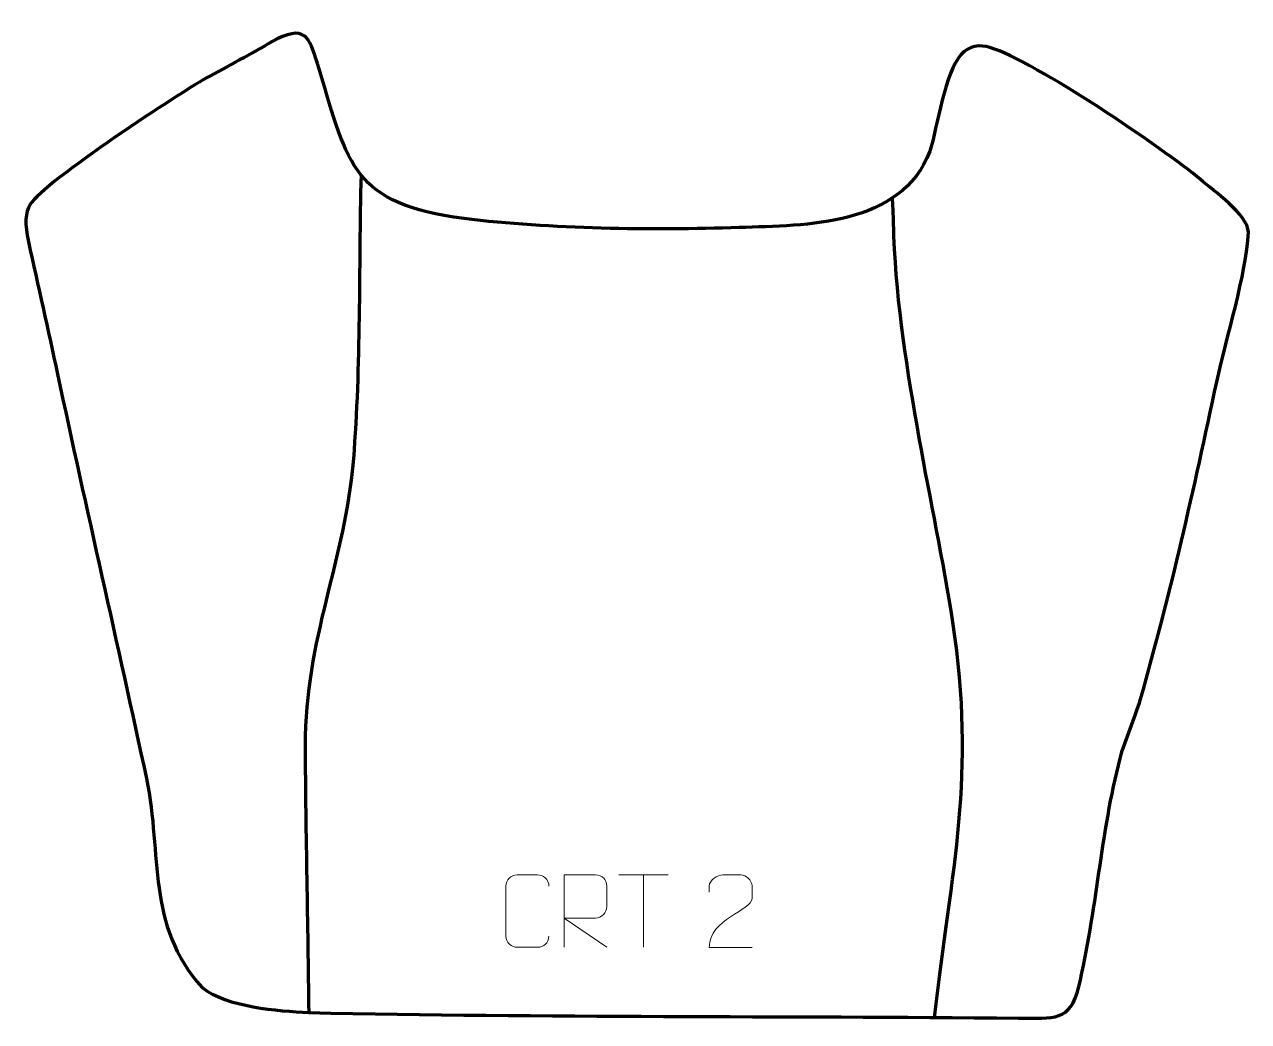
# Model space of a CAD drawing. Header units: millimetres. Extents: x -202 to 220, y -118 to 225.
import ezdxf

# ---------------------------------------------------------------- set-up
doc = ezdxf.new("R2010")
doc.units = ezdxf.units.MM
doc.header["$MEASUREMENT"] = 0
for name, color, linetype in [('layer 1', 7, 'Continuous'), ('layer 2', 7, 'Continuous'), ('layer 3', 7, 'Continuous')]:
    doc.layers.add(name, color=color, linetype=linetype)

msp = doc.modelspace()

# ---------------------------------------------------------------- linework, layer by layer
at = {"layer": 'layer 1', "color": 250, "lineweight": 9}
for points in [[(-21.2463, -88.8456), (-21.3861, -91.169), (-23.0633, -92.6486), (-25.211, -92.6594), (-25.211, -92.6594), (-27.5429, -92.659), (-29.8748, -92.659), (-32.2063, -92.6594), (-32.2063, -92.6594), (-34.1313, -92.7648), (-36.1034, -90.8803), (-36.0922, -88.863), (-36.0922, -88.863), (-36.0918, -83.0929), (-36.0918, -77.3232), (-36.0922, -71.5539), (-36.0922, -71.5539), (-36.088, -69.4158), (-34.3413, -67.6966), (-32.1889, -67.7101), (-32.1889, -67.7101), (-29.8632, -67.7101), (-27.5371, -67.7101), (-25.211, -67.7101), (-25.211, -67.7101), (-23.2644, -67.6746), (-21.273, -69.1661), (-21.2463, -71.6037)], [(-16.0014, -92.6633), (-16.0014, -92.6633), (-16.0014, -67.7098), (-16.0014, -67.7098), (-16.0014, -67.7098), (-12.4066, -67.7098), (-8.8111, -67.7098), (-5.2159, -67.7098), (-5.2159, -67.7098), (-2.8906, -67.7475), (-1.3333, -69.2375), (-1.3374, -71.6039), (-1.3374, -71.6039), (-1.3378, -73.6394), (-1.3378, -76.6988), (-1.3374, -78.7348), (-1.3374, -78.7348), (-1.3439, -80.6103), (-3.1562, -82.5521), (-5.1657, -82.5712), (-5.1657, -82.5712), (-5.1657, -82.5712), (-16.0014, -82.5712), (-16.0014, -82.5712), (-16.0014, -82.5712), (-16.0014, -82.5712), (-1.3467, -92.6633), (-1.3467, -92.6633)], [(48.7021, -92.6737), (43.7877, -92.6734), (38.8733, -92.6734), (33.9592, -92.6737), (33.9592, -92.6737), (33.9592, -82.7414), (48.6102, -80.1002), (48.7021, -75.7899), (48.7021, -75.7899), (48.7018, -74.3658), (48.7018, -72.9421), (48.7021, -71.5188), (48.7021, -71.5188), (48.6852, -69.4417), (46.5624, -67.7169), (44.8914, -67.6996), (44.8914, -67.6996), (42.8182, -67.7), (40.7453, -67.7), (38.6729, -67.6996), (38.6729, -67.6996), (36.8508, -67.6831), (34.0261, -69.4752), (33.9592, -71.5688), (33.9592, -71.5688), (33.9592, -71.5688), (33.9592, -73.6236), (33.9592, -73.6236)]]:
    msp.add_open_spline(points, degree=3, knots=[0, 0, 0, 0, 0.125, 0.125, 0.125, 0.125, 0.25, 0.25, 0.25, 0.25, 0.375, 0.375, 0.375, 0.375, 0.5, 0.5, 0.5, 0.5, 0.625, 0.625, 0.625, 0.625, 0.75, 0.75, 0.75, 0.75, 1, 1, 1, 1], dxfattribs=at)
for points in [[(2.8371, -67.7333), (2.8371, -67.7333), (19.8243, -67.7333), (19.8243, -67.7333)], [(11.3309, -92.6633), (11.3309, -92.6633), (11.3309, -67.7098), (11.3309, -67.7098)]]:
    msp.add_open_spline(points, degree=3, dxfattribs=at)
at = {"layer": 'layer 2', "color": 142, "lineweight": 158}
for points, knots in [([(-86.0163, 173.4822), (-86.7926, 141.2421), (-86.0902, 107.6405), (-88.6469, 75.6173), (-88.6469, 75.6173), (-91.4194, 40.8913), (-105.4028, 13.5635), (-105.2538, -23.2779), (-105.2538, -23.2779), (-105.13, -53.8705), (-104.3231, -84.5221), (-104.0397, -115.138)], [0, 0, 0, 0, 0.25, 0.25, 0.25, 0.25, 0.5, 0.5, 0.5, 0.5, 1, 1, 1, 1]), ([(111.5561, -116.8178), (117.5686, -65.5501), (125.9738, -33.6343), (117.9086, 19.3394), (117.9086, 19.3394), (114.6756, 40.574), (110.0924, 61.6178), (106.3286, 82.7692), (106.3286, 82.7692), (102.2269, 106.29), (98.5426, 128.4129), (97.6228, 152.3706), (97.6228, 152.3706), (97.5097, 155.884), (97.3895, 159.388), (97.2346, 162.9001), (97.2346, 162.9001), (97.2346, 162.9001), (97.1033, 165.5563), (97.1033, 165.5563)], [0, 0, 0, 0, 0.16666667, 0.16666667, 0.16666667, 0.16666667, 0.33333333, 0.33333333, 0.33333333, 0.33333333, 0.5, 0.5, 0.5, 0.5, 0.66666667, 0.66666667, 0.66666667, 0.66666667, 1, 1, 1, 1])]:
    msp.add_open_spline(points, degree=3, knots=knots, dxfattribs=at)
at = {"layer": 'layer 3', "color": 242, "lineweight": 158}
msp.add_open_spline([(-104.0397, -115.138), (-114.8367, -114.5871), (-132.0964, -113.2572), (-140.7861, -106.5158), (-140.7861, -106.5158), (-160.2918, -84.78), (-154.3947, -61.0851), (-159.9608, -34.5309), (-159.9608, -34.5309), (-169.9007, 11.9851), (-180.6617, 58.2717), (-190.5798, 104.8488), (-190.5798, 104.8488), (-193.8254, 120.0812), (-197.3202, 135.2471), (-200.5874, 150.4383), (-200.5874, 150.4383), (-201.9628, 156.8336), (-201.7324, 160.4235), (-200.0326, 163.2436), (-200.0326, 163.2436), (-195.2458, 171.1858), (-147.507, 202.4549), (-138.07, 207.5696), (-138.07, 207.5696), (-129.9981, 211.9063), (-122.8352, 215.7613), (-114.9162, 220.4349), (-114.9162, 220.4349), (-104.1012, 225.3289), (-103.7684, 220.0167), (-100.4527, 210.039), (-100.4527, 210.039), (-90.1878, 176.2923), (-89.0481, 163.7313), (-50.5162, 158.4317), (-50.5162, 158.4317), (-20.4048, 154.804), (13.91, 154.3308), (44.2724, 155.3321), (44.2724, 155.3321), (67.5912, 156.1281), (99.9282, 155.7743), (109.9769, 181.6292), (109.9769, 181.6292), (112.5435, 190.0943), (115.2323, 209.0204), (120.6958, 214.9096), (120.6958, 214.9096), (123.7342, 218.1847), (127.1785, 218.4465), (130.6793, 217.3837), (130.6793, 217.3837), (146.3182, 212.6358), (190.7564, 182.4204), (203.2712, 171.8616), (203.2712, 171.8616), (207.7696, 168.0662), (219.5007, 159.8366), (219.773, 153.7592), (219.773, 153.7592), (218.9106, 139.0643), (212.1836, 117.4888), (208.8558, 102.2418), (208.8558, 102.2418), (200.8339, 64.8669), (193.1536, 29.7259), (182.5548, -7.1109), (182.5548, -7.1109), (180.5439, -14.1), (177.3535, -20.5677), (175.5399, -27.559), (175.5399, -27.559), (168.8532, -53.3355), (167.5262, -80.309), (161.2605, -106.3129), (161.2605, -106.3129), (158.3897, -118.2274), (152.7746, -117.1409), (140.5248, -117.0302), (140.5248, -117.0302), (59.1377, -116.2944), (-22.7263, -116.8731), (-104.0397, -115.138)], degree=3, knots=[0, 0, 0, 0, 0.04545455, 0.04545455, 0.04545455, 0.04545455, 0.09090909, 0.09090909, 0.09090909, 0.09090909, 0.13636364, 0.13636364, 0.13636364, 0.13636364, 0.18181818, 0.18181818, 0.18181818, 0.18181818, 0.22727273, 0.22727273, 0.22727273, 0.22727273, 0.27272727, 0.27272727, 0.27272727, 0.27272727, 0.31818182, 0.31818182, 0.31818182, 0.31818182, 0.36363636, 0.36363636, 0.36363636, 0.36363636, 0.40909091, 0.40909091, 0.40909091, 0.40909091, 0.45454545, 0.45454545, 0.45454545, 0.45454545, 0.5, 0.5, 0.5, 0.5, 0.54545455, 0.54545455, 0.54545455, 0.54545455, 0.59090909, 0.59090909, 0.59090909, 0.59090909, 0.63636364, 0.63636364, 0.63636364, 0.63636364, 0.68181818, 0.68181818, 0.68181818, 0.68181818, 0.72727273, 0.72727273, 0.72727273, 0.72727273, 0.77272727, 0.77272727, 0.77272727, 0.77272727, 0.81818182, 0.81818182, 0.81818182, 0.81818182, 0.86363636, 0.86363636, 0.86363636, 0.86363636, 0.90909091, 0.90909091, 0.90909091, 0.90909091, 1, 1, 1, 1], dxfattribs=at)

doc.saveas('drawing.dxf')
